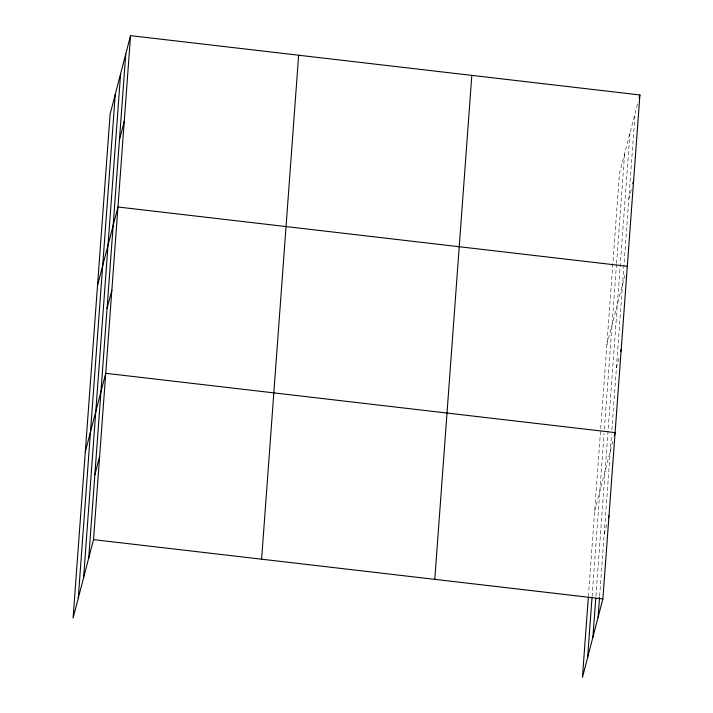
<?xml version="1.0" encoding="UTF-8"?>
<svg xmlns="http://www.w3.org/2000/svg" width="713" height="713" viewBox="0 0 713 713"><rect width="100%" height="100%" fill="white"/><g stroke="black" fill="none" stroke-linecap="round" stroke-linejoin="round"><path stroke-width="0.53" stroke-dasharray="3.56 2.67" d="M588.394 596.416L619.481 173.375L638.037 102.119M592.084 596.576L604.063 433.584M604.383 429.155L616.487 264.523M616.567 263.418L624.633 153.58M595.934 596.13L629.944 133.188M599.624 596.291L611.513 434.422M611.843 429.984L635.105 113.385M628.813 199.061L632.012 186.77M606.888 344.727L625.711 272.446M616.406 367.89L619.339 356.625M594.669 511.043L613.225 439.778M604.187 534.206L606.852 523.957"/><path stroke-width="1.07" d="M78.252 598.252L115.283 94.285M83.564 577.86L120.595 73.885M88.724 558.056L125.746 54.09M130.55 35.65L110.123 114.08L73.091 618.046L93.519 539.625L130.55 35.65L639.909 94.954L602.877 598.92L582.45 677.35L588.314 597.521M261.609 559.188L298.64 55.222M434.787 579.348L471.819 75.382M587.601 657.555L592.004 597.681M592.913 637.155L595.765 598.35M598.073 617.36L599.544 597.405M119.454 139.766L124.258 121.326M97.529 285.432L117.966 207.002L627.315 266.297M107.048 308.595L111.852 290.155M85.31 451.739L105.747 373.309L615.096 432.613L614.294 435.679M94.829 474.903L99.633 456.463M639.106 98.02L639.909 94.954M632.814 183.696L633.349 181.646M620.675 351.5L621.21 349.459M608.456 517.816L608.982 515.766M93.519 539.625L602.877 598.92"/></g></svg>
